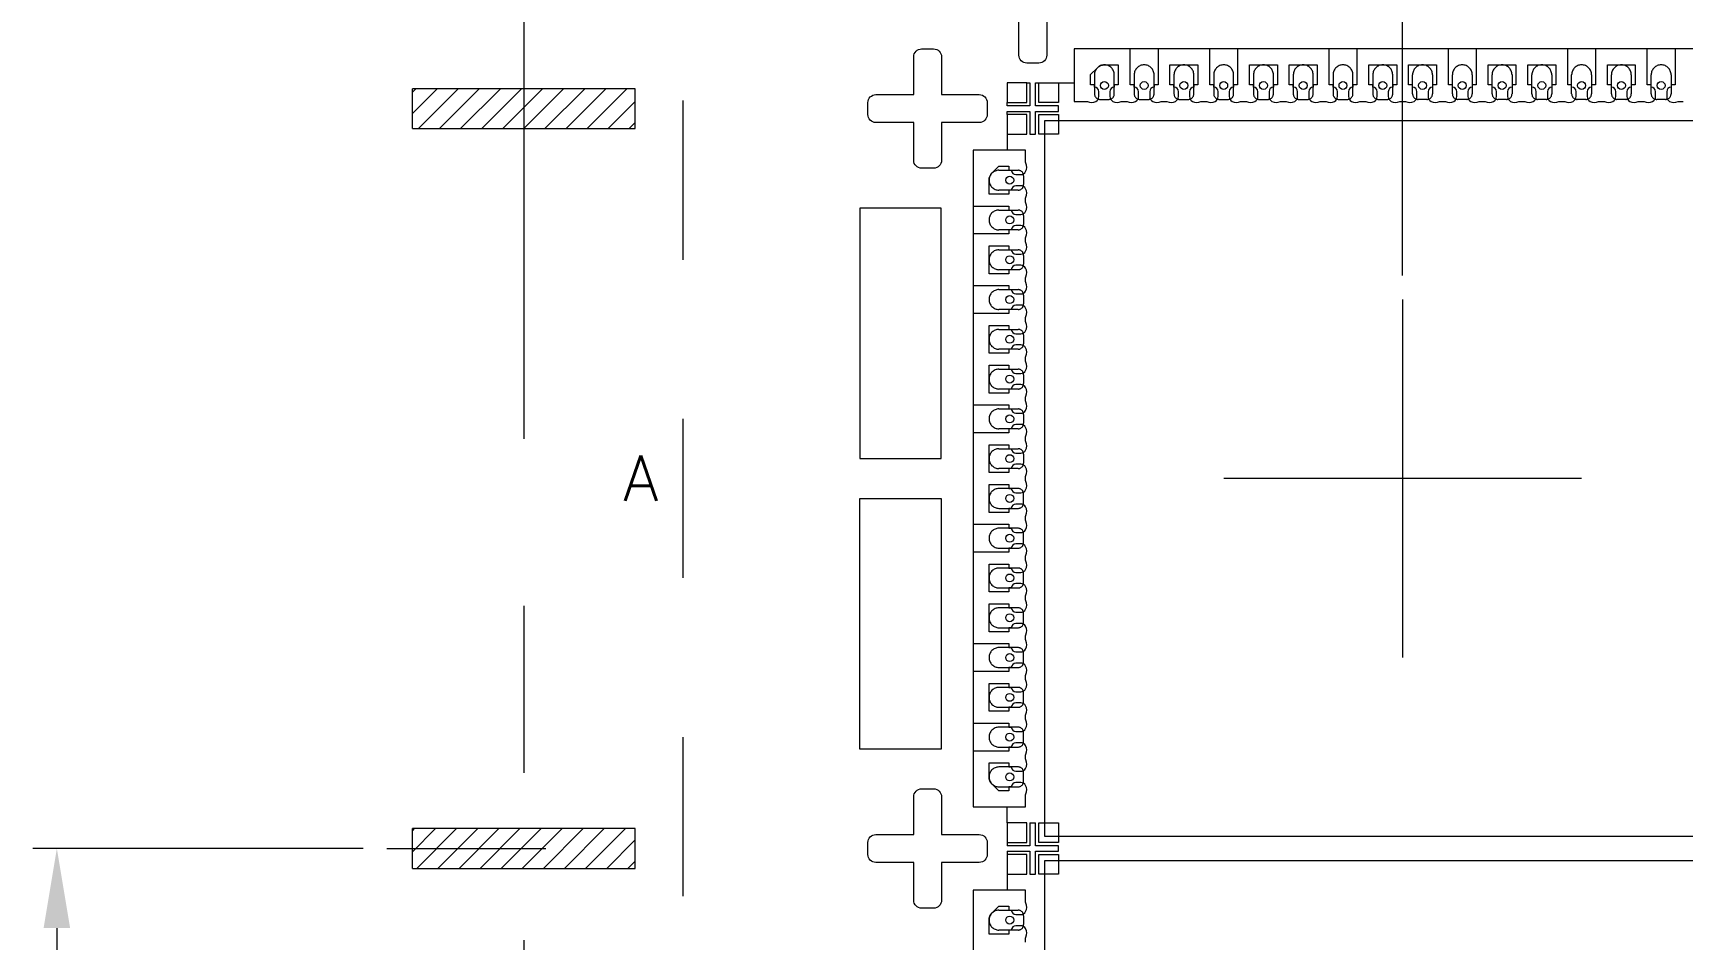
# Model space of a CAD drawing. Extents: x 0.5 to 10.25, y 0.33 to 6.92.
# Drawn here: x 1.013 to 2.05, y 5.585 to 6.155 of the extents above; entities that cross this region are included whole.
import ezdxf

# ---------------------------------------------------------------- set-up
doc = ezdxf.new("R2010")
doc.units = 0
doc.header["$LTSCALE"] = 0.006
doc.header["$MEASUREMENT"] = 0
doc.linetypes.add('CENTER', pattern=[2, 1.25, -0.25, 0.25, -0.25])
doc.linetypes.add('HIDDEN', pattern=[0.375, 0.25, -0.125])
doc.layers.get('0').update_dxf_attribs({"linetype": 'CONTINUOUS'})
for name, color, linetype in [('1', 7, 'CONTINUOUS'), ('1D', 7, 'CONTINUOUS'), ('3D', 7, 'CONTINUOUS')]:
    doc.layers.add(name, color=color, linetype=linetype)
doc.styles.get("Standard").update_dxf_attribs({"font": 'SIMPLEX'})

msp = doc.modelspace()

# ---------------------------------------------------------------- hatches: boundary and pattern name
at = {"layer": '1D', "lineweight": 13}
h = msp.add_hatch(dxfattribs=at)
h.set_pattern_fill('ANSI31', color=256, scale=0.075, style=0)
h.set_pattern_definition([(45, (12.572351, 6.208092), (-0.006629126, 0.006629126), [])])
h.paths.add_polyline_path([(3.041812, 3.107045), (3.031812, 3.107045), (3.031812, 3.087045), (3.041812, 3.087045)])
h.paths.add_polyline_path([(2.576812, 3.107045), (2.566812, 3.107045), (2.566812, 3.087045), (2.576812, 3.087045)])
h.paths.add_polyline_path([(2.111812, 3.107045), (2.101812, 3.107045), (2.101812, 3.087045), (2.111812, 3.087045)])
h.paths.add_polyline_path([(1.646812, 3.107045), (1.636812, 3.107045), (1.636812, 3.087045), (1.646812, 3.087045)])
h.paths.add_polyline_path([(3.506812, 3.107045), (3.496812, 3.107045), (3.496812, 3.087045), (3.506812, 3.087045)])
h.paths.add_polyline_path([(3.801807, 3.304545), (3.801807, 3.329545), (3.751812, 3.329545), (3.751812, 3.304545)])
h.paths.add_polyline_path([(3.801807, 4.234545), (3.801807, 4.259545), (3.751812, 4.259545), (3.751812, 4.234545)])
h.paths.add_polyline_path([(3.794307, 3.769545), (3.794307, 3.794545), (3.751812, 3.794545), (3.751812, 3.769545)])
h.paths.add_polyline_path([(3.794307, 5.629545), (3.794307, 5.654545), (3.751812, 5.654545), (3.751812, 5.629545)])
h.paths.add_polyline_path([(3.801807, 5.164545), (3.801807, 5.189545), (3.751812, 5.189545), (3.751812, 5.164545)])
h.paths.add_polyline_path([(3.794307, 4.699545), (3.794307, 4.724545), (3.751812, 4.724545), (3.751812, 4.699545)])
h.paths.add_polyline_path([(3.506812, 6.317045), (3.496812, 6.317045), (3.496812, 6.337045), (3.506812, 6.337045)])
h.paths.add_polyline_path([(3.801807, 6.094545), (3.801807, 6.119545), (3.751812, 6.119545), (3.751812, 6.094545)])
h.paths.add_polyline_path([(3.041812, 6.317045), (3.031812, 6.317045), (3.031812, 6.337045), (3.041812, 6.337045)])
h.paths.add_polyline_path([(2.576812, 6.317045), (2.566812, 6.317045), (2.566812, 6.337045), (2.576812, 6.337045)])
h.paths.add_polyline_path([(2.111812, 6.317045), (2.101812, 6.317045), (2.101812, 6.337045), (2.111812, 6.337045)])
h.paths.add_polyline_path([(1.646812, 6.317045), (1.636812, 6.317045), (1.636812, 6.337045), (1.646812, 6.337045)])
h.paths.add_polyline_path([(1.251812, 5.629545), (1.251812, 5.654545), (1.391812, 5.654545), (1.391812, 5.629545)])
h.paths.add_polyline_path([(1.251812, 6.094545), (1.251812, 6.119545), (1.391812, 6.119545), (1.391812, 6.094545)])
h.paths.add_polyline_path([(1.251812, 4.699545), (1.251812, 4.724545), (1.391812, 4.724545), (1.391812, 4.699545)])
h.paths.add_polyline_path([(1.251812, 5.164545), (1.251812, 5.189545), (1.391812, 5.189545), (1.391812, 5.164545)])
h.paths.add_polyline_path([(1.251812, 4.234545), (1.251812, 4.259545), (1.391812, 4.259545), (1.391812, 4.234545)])
h.paths.add_polyline_path([(1.251812, 3.769545), (1.251812, 3.794545), (1.391812, 3.794545), (1.391812, 3.769545)])
h.paths.add_polyline_path([(1.251812, 3.304545), (1.251812, 3.329545), (1.391812, 3.329545), (1.391812, 3.304545)])

# ---------------------------------------------------------------- linework, layer by layer
at = {"color": 0, "lineweight": 13}
for p, q in [((1.638062, 6.12317), (1.640039, 6.12317)), ((1.643584, 6.12317), (1.645562, 6.12317)), ((1.657939, 6.123182), (1.667914, 6.123182)), ((1.625687, 6.108795), (1.625687, 6.110795)), ((1.625687, 6.103295), (1.625687, 6.105295)), ((1.625675, 6.090918), (1.625675, 6.080942)), ((1.625664, 5.65817), (1.625664, 5.668148)), ((1.640039, 5.65817), (1.643584, 5.65817)), ((1.625687, 5.645795), (1.625687, 5.643795)), ((1.625687, 5.640295), (1.625687, 5.638295)), ((1.625675, 5.625918), (1.625675, 5.615942))]:
    msp.add_line(p, q, dxfattribs=at)
msp.add_lwpolyline([(2.080709, 6.144545), (1.667914, 6.144545)], dxfattribs=at)
for points in [[(1.667914, 6.144545), (1.667914, 6.111545), (1.675739, 6.111545, -0.11309496), (1.676174, 6.111445, 0.23940701), (1.681457, 6.111548, 0.27711491), (1.683312, 6.114637), (1.683312, 6.117663, 0.39913711), (1.680562, 6.120559), (1.680562, 6.122063), (1.678062, 6.122063), (1.678062, 6.128384), (1.682392, 6.132714, -0.20158283), (1.686789, 6.134545), (1.695562, 6.134545), (1.695562, 6.122063), (1.693062, 6.122063), (1.693062, 6.120559, 0.39913711), (1.690312, 6.117663), (1.690312, 6.114637, 0.27711491), (1.692166, 6.111548, 0.23940692), (1.697449, 6.111445, -0.11309496), (1.697885, 6.111545), (1.700739, 6.111545, -0.11309496), (1.701174, 6.111445, 0.23940692), (1.706457, 6.111548, 0.27711491), (1.708312, 6.114637), (1.708312, 6.117663, 0.39913711), (1.705562, 6.120559), (1.705562, 6.122063), (1.703062, 6.122063), (1.703062, 6.144545)], [(1.720562, 6.144545), (1.720562, 6.122063), (1.718062, 6.122063), (1.718062, 6.120559, 0.39913711), (1.715312, 6.117663), (1.715312, 6.114637, 0.27711491), (1.717166, 6.111548, 0.23940692), (1.722449, 6.111445, -0.11309496), (1.722885, 6.111545), (1.725739, 6.111545, -0.11309496), (1.726174, 6.111445, 0.23940692), (1.731457, 6.111548, 0.27711491), (1.733312, 6.114637), (1.733312, 6.117663, 0.39913711), (1.730562, 6.120559), (1.730562, 6.122063), (1.728062, 6.122063), (1.728062, 6.134545), (1.745562, 6.134545), (1.745562, 6.122063), (1.743062, 6.122063), (1.743062, 6.120559, 0.39913711), (1.740312, 6.117663), (1.740312, 6.114637, 0.27711491), (1.742166, 6.111548, 0.23940692), (1.747449, 6.111445, -0.11309496), (1.747885, 6.111545), (1.750739, 6.111545, -0.11309496), (1.751174, 6.111445, 0.23940692), (1.756457, 6.111548, 0.27711491), (1.758312, 6.114637), (1.758312, 6.117663, 0.39913711), (1.755562, 6.120559), (1.755562, 6.122063), (1.753062, 6.122063), (1.753062, 6.144545)], [(1.770562, 6.144545), (1.770562, 6.122063), (1.768062, 6.122063), (1.768062, 6.120559, 0.39913711), (1.765312, 6.117663), (1.765312, 6.114637, 0.27711491), (1.767166, 6.111548, 0.23940692), (1.772449, 6.111445, -0.11309496), (1.772885, 6.111545), (1.775739, 6.111545, -0.11309496), (1.776174, 6.111445, 0.23940692), (1.781457, 6.111548, 0.27711491), (1.783312, 6.114637), (1.783312, 6.117663, 0.39913711), (1.780562, 6.120559), (1.780562, 6.122063), (1.778062, 6.122063), (1.778062, 6.134545), (1.795562, 6.134545), (1.795562, 6.122063), (1.793062, 6.122063), (1.793062, 6.120559, 0.39913711), (1.790312, 6.117663), (1.790312, 6.114637, 0.27711491), (1.792166, 6.111548, 0.23940692), (1.797449, 6.111445, -0.11309496), (1.797885, 6.111545), (1.800739, 6.111545, -0.11309496), (1.801174, 6.111445, 0.23940692), (1.806457, 6.111548, 0.27711491), (1.808312, 6.114637), (1.808312, 6.117663, 0.39913711), (1.805562, 6.120559), (1.805562, 6.122063), (1.803062, 6.122063), (1.803062, 6.134545), (1.820562, 6.134545), (1.820562, 6.122063), (1.818062, 6.122063), (1.818062, 6.120559, 0.39913711), (1.815312, 6.117663), (1.815312, 6.114637, 0.27711491), (1.817166, 6.111548, 0.23940692), (1.822449, 6.111445, -0.11309496), (1.822885, 6.111545), (1.825739, 6.111545, -0.11309496), (1.826174, 6.111445, 0.23940692), (1.831457, 6.111548, 0.27711491), (1.833312, 6.114637), (1.833312, 6.117663, 0.39913711), (1.830562, 6.120559), (1.830562, 6.122063), (1.828062, 6.122063), (1.828062, 6.144545)], [(1.845562, 6.144545), (1.845562, 6.122063), (1.843062, 6.122063), (1.843062, 6.120559, 0.39913711), (1.840312, 6.117663), (1.840312, 6.114637, 0.27711491), (1.842166, 6.111548, 0.23940692), (1.847449, 6.111445, -0.11309496), (1.847885, 6.111545), (1.850739, 6.111545, -0.11309496), (1.851174, 6.111445, 0.23940692), (1.856457, 6.111548, 0.27711491), (1.858312, 6.114637), (1.858312, 6.117663, 0.39913711), (1.855562, 6.120559), (1.855562, 6.122063), (1.853062, 6.122063), (1.853062, 6.134545), (1.870562, 6.134545), (1.870562, 6.122063), (1.868062, 6.122063), (1.868062, 6.120559, 0.39913711), (1.865312, 6.117663), (1.865312, 6.114637, 0.27711491), (1.867166, 6.111548, 0.23940692), (1.872449, 6.111445, -0.11309496), (1.872885, 6.111545), (1.875739, 6.111545, -0.11309496), (1.876174, 6.111445, 0.23940692), (1.881457, 6.111548, 0.27711491), (1.883312, 6.114637), (1.883312, 6.117663, 0.39913711), (1.880562, 6.120559), (1.880562, 6.122063), (1.878062, 6.122063), (1.878062, 6.134545), (1.895562, 6.134545), (1.895562, 6.122063), (1.893062, 6.122063), (1.893062, 6.120559, 0.39913711), (1.890312, 6.117663), (1.890312, 6.114637, 0.27711491), (1.892166, 6.111548, 0.23940692), (1.897449, 6.111445, -0.11309496), (1.897885, 6.111545), (1.900739, 6.111545, -0.11309496), (1.901174, 6.111445, 0.23940692), (1.906457, 6.111548, 0.27711491), (1.908312, 6.114637), (1.908312, 6.117663, 0.39913711), (1.905562, 6.120559), (1.905562, 6.122063), (1.903062, 6.122063), (1.903062, 6.144545)], [(1.920562, 6.144545), (1.920562, 6.122063), (1.918062, 6.122063), (1.918062, 6.120559, 0.39913711), (1.915312, 6.117663), (1.915312, 6.114637, 0.27711491), (1.917166, 6.111548, 0.23940692), (1.922449, 6.111445, -0.11309496), (1.922885, 6.111545), (1.925739, 6.111545, -0.11309496), (1.926174, 6.111445, 0.23940692), (1.931457, 6.111548, 0.27711491), (1.933312, 6.114637), (1.933312, 6.117663, 0.39913711), (1.930562, 6.120559), (1.930562, 6.122063), (1.928062, 6.122063), (1.928062, 6.134545), (1.945562, 6.134545), (1.945562, 6.122063), (1.943062, 6.122063), (1.943062, 6.120559, 0.39913711), (1.940312, 6.117663), (1.940312, 6.114637, 0.27711491), (1.942166, 6.111548, 0.23940692), (1.947449, 6.111445, -0.11309496), (1.947885, 6.111545), (1.950739, 6.111545, -0.11309496), (1.951174, 6.111445, 0.23940692), (1.956457, 6.111548, 0.27711491), (1.958312, 6.114637), (1.958312, 6.117663, 0.39913711), (1.955562, 6.120559), (1.955562, 6.122063), (1.953062, 6.122063), (1.953062, 6.134545), (1.970562, 6.134545), (1.970562, 6.122063), (1.968062, 6.122063), (1.968062, 6.120559, 0.39913711), (1.965312, 6.117663), (1.965312, 6.114637, 0.27711491), (1.967166, 6.111548, 0.23940692), (1.972449, 6.111445, -0.11309496), (1.972885, 6.111545), (1.975739, 6.111545, -0.11309496), (1.976174, 6.111445, 0.23940692), (1.981457, 6.111548, 0.27711491), (1.983312, 6.114637), (1.983312, 6.117663, 0.39913711), (1.980562, 6.120559), (1.980562, 6.122063), (1.978062, 6.122063), (1.978062, 6.144545)], [(1.995562, 6.144545), (1.995562, 6.122063), (1.993062, 6.122063), (1.993062, 6.120559, 0.39913711), (1.990312, 6.117663), (1.990312, 6.114637, 0.27711491), (1.992166, 6.111548, 0.23940692), (1.997449, 6.111445, -0.11309496), (1.997885, 6.111545), (2.000739, 6.111545, -0.11309496), (2.001174, 6.111445, 0.23940692), (2.006457, 6.111548, 0.27711491), (2.008312, 6.114637), (2.008312, 6.117663, 0.39913711), (2.005562, 6.120559), (2.005562, 6.122063), (2.003062, 6.122063), (2.003062, 6.134545), (2.020562, 6.134545), (2.020562, 6.122063), (2.018062, 6.122063), (2.018062, 6.120559, 0.39913711), (2.015312, 6.117663), (2.015312, 6.114637, 0.27711491), (2.017166, 6.111548, 0.23940692), (2.022449, 6.111445, -0.11309496), (2.022885, 6.111545), (2.025739, 6.111545, -0.11309496), (2.026174, 6.111445, 0.23940692), (2.031457, 6.111548, 0.27711491), (2.033312, 6.114637), (2.033312, 6.117663, 0.39913711), (2.030562, 6.120559), (2.030562, 6.122063), (2.028062, 6.122063), (2.028062, 6.144545)], [(2.045562, 6.144545), (2.045562, 6.122063), (2.043062, 6.122063), (2.043062, 6.120559, 0.39913711), (2.040312, 6.117663), (2.040312, 6.114637, 0.27711491), (2.042166, 6.111548, 0.23940692), (2.047449, 6.111445, -0.11309496), (2.047885, 6.111545), (2.050739, 6.111545, -0.11309496)], [(1.604312, 6.045795), (1.626794, 6.045795), (1.626794, 6.043295), (1.628298, 6.043295, 0.39913711), (1.631194, 6.040545), (1.634219, 6.040545, 0.27711491), (1.637308, 6.042399, 0.23940692), (1.637411, 6.047682, -0.11309496), (1.637312, 6.048118), (1.637312, 6.050972, -0.11309496), (1.637411, 6.051407, 0.23940692), (1.637308, 6.05669, 0.27711491), (1.634219, 6.058545), (1.631194, 6.058545, 0.39913711), (1.628298, 6.055795), (1.626794, 6.055795), (1.626794, 6.053295), (1.614312, 6.053295), (1.614312, 6.062067, -0.20158283), (1.616142, 6.066464), (1.620473, 6.070795), (1.626794, 6.070795), (1.626794, 6.068295), (1.628298, 6.068295, 0.39913711), (1.631194, 6.065545), (1.634219, 6.065545, 0.27711491), (1.637308, 6.067399, 0.23940701), (1.637411, 6.072682, -0.11309496), (1.637312, 6.073118), (1.637312, 6.080942), (1.604312, 6.080942), (1.604312, 5.668148)], [(1.604312, 5.995795), (1.626794, 5.995795), (1.626794, 5.993295), (1.628298, 5.993295, 0.39913711), (1.631194, 5.990545), (1.634219, 5.990545, 0.27711491), (1.637308, 5.992399, 0.23940692), (1.637411, 5.997682, -0.11309496), (1.637312, 5.998118), (1.637312, 6.000972, -0.11309496), (1.637411, 6.001407, 0.23940692), (1.637308, 6.00669, 0.27711491), (1.634219, 6.008545), (1.631194, 6.008545, 0.39913711), (1.628298, 6.005795), (1.626794, 6.005795), (1.626794, 6.003295), (1.614312, 6.003295), (1.614312, 6.020795), (1.626794, 6.020795), (1.626794, 6.018295), (1.628298, 6.018295, 0.39913711), (1.631194, 6.015545), (1.634219, 6.015545, 0.27711491), (1.637308, 6.017399, 0.23940692), (1.637411, 6.022682, -0.11309496), (1.637312, 6.023118), (1.637312, 6.025972, -0.11309496), (1.637411, 6.026407, 0.23940692), (1.637308, 6.03169, 0.27711491), (1.634219, 6.033545), (1.631194, 6.033545, 0.39913711), (1.628298, 6.030795), (1.626794, 6.030795), (1.626794, 6.028295), (1.604312, 6.028295)], [(1.604312, 5.920795), (1.626794, 5.920795), (1.626794, 5.918295), (1.628298, 5.918295, 0.39913711), (1.631194, 5.915545), (1.634219, 5.915545, 0.27711491), (1.637308, 5.917399, 0.23940692), (1.637411, 5.922682, -0.11309496), (1.637312, 5.923118), (1.637312, 5.925972, -0.11309496), (1.637411, 5.926407, 0.23940692), (1.637308, 5.93169, 0.27711491), (1.634219, 5.933545), (1.631194, 5.933545, 0.39913711), (1.628298, 5.930795), (1.626794, 5.930795), (1.626794, 5.928295), (1.614312, 5.928295), (1.614312, 5.945795), (1.626794, 5.945795), (1.626794, 5.943295), (1.628298, 5.943295, 0.39913711), (1.631194, 5.940545), (1.634219, 5.940545, 0.27711491), (1.637308, 5.942399, 0.23940692), (1.637411, 5.947682, -0.11309496), (1.637312, 5.948118), (1.637312, 5.950972, -0.11309496), (1.637411, 5.951407, 0.23940692), (1.637308, 5.95669, 0.27711491), (1.634219, 5.958545), (1.631194, 5.958545, 0.39913711), (1.628298, 5.955795), (1.626794, 5.955795), (1.626794, 5.953295), (1.614312, 5.953295), (1.614312, 5.970795), (1.626794, 5.970795), (1.626794, 5.968295), (1.628298, 5.968295, 0.39913711), (1.631194, 5.965545), (1.634219, 5.965545, 0.27711491), (1.637308, 5.967399, 0.23940692), (1.637411, 5.972682, -0.11309496), (1.637312, 5.973118), (1.637312, 5.975972, -0.11309496), (1.637411, 5.976407, 0.23940692), (1.637308, 5.98169, 0.27711491), (1.634219, 5.983545), (1.631194, 5.983545, 0.39913711), (1.628298, 5.980795), (1.626794, 5.980795), (1.626794, 5.978295), (1.604312, 5.978295)], [(1.604312, 5.845795), (1.626794, 5.845795), (1.626794, 5.843295), (1.628298, 5.843295, 0.39913711), (1.631194, 5.840545), (1.634219, 5.840545, 0.27711491), (1.637308, 5.842399, 0.23940692), (1.637411, 5.847682, -0.11309496), (1.637312, 5.848118), (1.637312, 5.850972, -0.11309496), (1.637411, 5.851407, 0.23940692), (1.637308, 5.85669, 0.27711491), (1.634219, 5.858545), (1.631194, 5.858545, 0.39913711), (1.628298, 5.855795), (1.626794, 5.855795), (1.626794, 5.853295), (1.614312, 5.853295), (1.614312, 5.870795), (1.626794, 5.870795), (1.626794, 5.868295), (1.628298, 5.868295, 0.39913711), (1.631194, 5.865545), (1.634219, 5.865545, 0.27711491), (1.637308, 5.867399, 0.23940692), (1.637411, 5.872682, -0.11309496), (1.637312, 5.873118), (1.637312, 5.875972, -0.11309496), (1.637411, 5.876407, 0.23940692), (1.637308, 5.88169, 0.27711491), (1.634219, 5.883545), (1.631194, 5.883545, 0.39913711), (1.628298, 5.880795), (1.626794, 5.880795), (1.626794, 5.878295), (1.614312, 5.878295), (1.614312, 5.895795), (1.626794, 5.895795), (1.626794, 5.893295), (1.628298, 5.893295, 0.39913711), (1.631194, 5.890545), (1.634219, 5.890545, 0.27711491), (1.637308, 5.892399, 0.23940692), (1.637411, 5.897682, -0.11309496), (1.637312, 5.898118), (1.637312, 5.900972, -0.11309496), (1.637411, 5.901407, 0.23940692), (1.637308, 5.90669, 0.27711491), (1.634219, 5.908545), (1.631194, 5.908545, 0.39913711), (1.628298, 5.905795), (1.626794, 5.905795), (1.626794, 5.903295), (1.604312, 5.903295)], [(1.604312, 5.770795), (1.626794, 5.770795), (1.626794, 5.768295), (1.628298, 5.768295, 0.39913711), (1.631194, 5.765545), (1.634219, 5.765545, 0.27711491), (1.637308, 5.767399, 0.23940692), (1.637411, 5.772682, -0.11309496), (1.637312, 5.773118), (1.637312, 5.775972, -0.11309496), (1.637411, 5.776407, 0.23940692), (1.637308, 5.78169, 0.27711491), (1.634219, 5.783545), (1.631194, 5.783545, 0.39913711), (1.628298, 5.780795), (1.626794, 5.780795), (1.626794, 5.778295), (1.614312, 5.778295), (1.614312, 5.795795), (1.626794, 5.795795), (1.626794, 5.793295), (1.628298, 5.793295, 0.39913711), (1.631194, 5.790545), (1.634219, 5.790545, 0.27711491), (1.637308, 5.792399, 0.23940692), (1.637411, 5.797682, -0.11309496), (1.637312, 5.798118), (1.637312, 5.800972, -0.11309496), (1.637411, 5.801407, 0.23940692), (1.637308, 5.80669, 0.27711491), (1.634219, 5.808545), (1.631194, 5.808545, 0.39913711), (1.628298, 5.805795), (1.626794, 5.805795), (1.626794, 5.803295), (1.614312, 5.803295), (1.614312, 5.820795), (1.626794, 5.820795), (1.626794, 5.818295), (1.628298, 5.818295, 0.39913711), (1.631194, 5.815545), (1.634219, 5.815545, 0.27711491), (1.637308, 5.817399, 0.23940692), (1.637411, 5.822682, -0.11309496), (1.637312, 5.823118), (1.637312, 5.825972, -0.11309496), (1.637411, 5.826407, 0.23940692), (1.637308, 5.83169, 0.27711491), (1.634219, 5.833545), (1.631194, 5.833545, 0.39913711), (1.628298, 5.830795), (1.626794, 5.830795), (1.626794, 5.828295), (1.604312, 5.828295)], [(1.604312, 5.720795), (1.626794, 5.720795), (1.626794, 5.718295), (1.628298, 5.718295, 0.39913711), (1.631194, 5.715545), (1.634219, 5.715545, 0.27711491), (1.637308, 5.717399, 0.23940692), (1.637411, 5.722682, -0.11309496), (1.637312, 5.723118), (1.637312, 5.725972, -0.11309496), (1.637411, 5.726407, 0.23940692), (1.637308, 5.73169, 0.27711491), (1.634219, 5.733545), (1.631194, 5.733545, 0.39913711), (1.628298, 5.730795), (1.626794, 5.730795), (1.626794, 5.728295), (1.614312, 5.728295), (1.614312, 5.745795), (1.626794, 5.745795), (1.626794, 5.743295), (1.628298, 5.743295, 0.39913711), (1.631194, 5.740545), (1.634219, 5.740545, 0.27711491), (1.637308, 5.742399, 0.23940692), (1.637411, 5.747682, -0.11309496), (1.637312, 5.748118), (1.637312, 5.750972, -0.11309496), (1.637411, 5.751407, 0.23940692), (1.637308, 5.75669, 0.27711491), (1.634219, 5.758545), (1.631194, 5.758545, 0.39913711), (1.628298, 5.755795), (1.626794, 5.755795), (1.626794, 5.753295), (1.604312, 5.753295)], [(1.604312, 5.668148), (1.637312, 5.668148), (1.637312, 5.675972, -0.11309496), (1.637411, 5.676407, 0.23940701), (1.637308, 5.68169, 0.27711491), (1.634219, 5.683545), (1.631194, 5.683545, 0.39913711), (1.628298, 5.680795), (1.626794, 5.680795), (1.626794, 5.678295), (1.620473, 5.678295), (1.616142, 5.682626, -0.20158283), (1.614312, 5.687023), (1.614312, 5.695795), (1.626794, 5.695795), (1.626794, 5.693295), (1.628298, 5.693295, 0.39913711), (1.631194, 5.690545), (1.634219, 5.690545, 0.27711491), (1.637308, 5.692399, 0.23940692), (1.637411, 5.697682, -0.11309496), (1.637312, 5.698118), (1.637312, 5.700972, -0.11309496), (1.637411, 5.701407, 0.23940692), (1.637308, 5.70669, 0.27711491), (1.634219, 5.708545), (1.631194, 5.708545, 0.39913711), (1.628298, 5.705795), (1.626794, 5.705795), (1.626794, 5.703295), (1.604312, 5.703295)], [(1.637312, 5.583118), (1.637312, 5.585972, -0.11309496), (1.637411, 5.586407, 0.23940692), (1.637308, 5.59169, 0.27711491), (1.634219, 5.593545), (1.631194, 5.593545, 0.39913711), (1.628298, 5.590795), (1.626794, 5.590795), (1.626794, 5.588295), (1.614312, 5.588295), (1.614312, 5.597067, -0.20158283), (1.616142, 5.601464), (1.620473, 5.605795), (1.626794, 5.605795), (1.626794, 5.603295), (1.628298, 5.603295, 0.39913711), (1.631194, 5.600545), (1.634219, 5.600545, 0.27711491), (1.637308, 5.602399, 0.23940701), (1.637411, 5.607682, -0.11309496), (1.637312, 5.608118), (1.637312, 5.615942), (1.604312, 5.615942), (1.604312, 5.203148)]]:
    msp.add_lwpolyline(points, format="xyb", dxfattribs=at)
for points in [[(1.638062, 6.12317), (1.625687, 6.12317), (1.625687, 6.110795), (1.638062, 6.110795)], [(1.645562, 6.12317), (1.657937, 6.12317), (1.657937, 6.110795), (1.645562, 6.110795)], [(1.638062, 6.103295), (1.625687, 6.103295), (1.625687, 6.09092), (1.638062, 6.09092)], [(1.645562, 6.103295), (1.657937, 6.103295), (1.657937, 6.09092), (1.645562, 6.09092)], [(1.638062, 5.65817), (1.625687, 5.65817), (1.625687, 5.645795), (1.638062, 5.645795)], [(1.645562, 5.65817), (1.657937, 5.65817), (1.657937, 5.645795), (1.645562, 5.645795)], [(1.638062, 5.638295), (1.625687, 5.638295), (1.625687, 5.62592), (1.638062, 5.62592)], [(1.645562, 5.638295), (1.657937, 5.638295), (1.657937, 5.62592), (1.645562, 5.62592)]]:
    msp.add_lwpolyline(points, close=True, dxfattribs=at)
for centre in [(1.686812, 6.121545), (1.711812, 6.121545), (1.736812, 6.121545), (1.761812, 6.121545), (1.786812, 6.121545), (1.811812, 6.121545), (1.836812, 6.121545), (1.861812, 6.121545), (1.886812, 6.121545), (1.911812, 6.121545), (1.936812, 6.121545), (1.961812, 6.121545), (1.986812, 6.121545), (2.011812, 6.121545), (2.036812, 6.121545), (1.627312, 6.062045), (1.627312, 6.037045), (1.627312, 6.012045), (1.627312, 5.987045), (1.627312, 5.962045), (1.627312, 5.937045), (1.627312, 5.912045), (1.627312, 5.887045), (1.627312, 5.862045), (1.627312, 5.837045), (1.627312, 5.812045), (1.627312, 5.787045), (1.627312, 5.762045), (1.627312, 5.737045), (1.627312, 5.712045), (1.627312, 5.687045), (1.627312, 5.597045)]:
    msp.add_circle(centre, 0.0025, dxfattribs=at)
at = {"layer": '1', "lineweight": 13}
for points in [[(1.638062, 6.13567, -0.41421356), (1.633062, 6.14067), (1.633062, 6.16442), (1.609312, 6.16442, -0.41421356), (1.604312, 6.16942), (1.604312, 6.17692, -0.41421356), (1.609312, 6.18192), (1.633062, 6.18192), (1.633062, 6.20567, -0.41421356), (1.638062, 6.21067), (1.645562, 6.21067, -0.41421356), (1.650562, 6.20567), (1.650562, 6.18192), (1.674312, 6.18192, -0.41421356), (1.679312, 6.17692), (1.679312, 6.16942, -0.41421356), (1.674312, 6.16442), (1.650562, 6.16442), (1.650562, 6.14067, -0.41421356), (1.645562, 6.13567)], [(1.613187, 6.103295, -0.41421356), (1.608187, 6.098295), (1.584437, 6.098295), (1.584437, 6.074545, -0.41421356), (1.579437, 6.069545), (1.571937, 6.069545, -0.41421356), (1.566937, 6.074545), (1.566937, 6.098295), (1.543187, 6.098295, -0.41421356), (1.538187, 6.103295), (1.538187, 6.110795, -0.41421356), (1.543187, 6.115795), (1.566937, 6.115795), (1.566937, 6.139545, -0.41421356), (1.571937, 6.144545), (1.579437, 6.144545, -0.41421356), (1.584437, 6.139545), (1.584437, 6.115795), (1.608187, 6.115795, -0.41421356), (1.613187, 6.110795)], [(1.613187, 5.638295, -0.41421356), (1.608187, 5.633295), (1.584437, 5.633295), (1.584437, 5.609545, -0.41421356), (1.579437, 5.604545), (1.571937, 5.604545, -0.41421356), (1.566937, 5.609545), (1.566937, 5.633295), (1.543187, 5.633295, -0.41421356), (1.538187, 5.638295), (1.538187, 5.645795, -0.41421356), (1.543187, 5.650795), (1.566937, 5.650795), (1.566937, 5.674545, -0.41421356), (1.571937, 5.679545), (1.579437, 5.679545, -0.41421356), (1.584437, 5.674545), (1.584437, 5.650795), (1.608187, 5.650795, -0.41421356), (1.613187, 5.645795)]]:
    msp.add_lwpolyline(points, format="xyb", close=True, dxfattribs=at)
for points in [[(1.533062, 5.887045), (1.584312, 5.887045), (1.584312, 6.044545), (1.533062, 6.044545)], [(1.533062, 5.862045), (1.584312, 5.862045), (1.584312, 5.704545), (1.533062, 5.704545)]]:
    msp.add_lwpolyline(points, close=True, dxfattribs=at)
at = {"layer": '1D', "lineweight": 13}
for p, q in [((1.874312, 6.002045), (1.874312, 6.674545)), ((1.391812, 6.119545), (1.251812, 6.119545)), ((1.251812, 6.094545), (1.251812, 6.119545)), ((1.391812, 6.094545), (1.391812, 6.119545)), ((1.251812, 6.094545), (1.391812, 6.094545)), ((1.391812, 5.654545), (1.251812, 5.654545)), ((1.251812, 5.629545), (1.251812, 5.654545)), ((1.391812, 5.629545), (1.391812, 5.654545)), ((1.220754, 5.642045), (1.013289, 5.642045)), ((1.251812, 5.629545), (1.391812, 5.629545)), ((1.028289, 5.592045), (1.028289, 5.524545))]:
    msp.add_line(p, q, dxfattribs=at)
at = {"layer": '1D', "linetype": 'CENTER', "lineweight": 13, "ltscale": 70}
msp.add_line((1.321812, 6.424545), (1.321812, 2.924545), dxfattribs=at)
at = {"layer": '1D', "linetype": 'HIDDEN', "lineweight": 13, "ltscale": 50}
msp.add_line((1.421812, 6.312045), (1.421812, 3.112045), dxfattribs=at)
at = {"layer": '1D', "linetype": 'CENTER', "lineweight": 13, "ltscale": 40}
for p, q in [((1.874312, 5.987045), (1.874312, 5.762045)), ((1.986812, 5.874545), (1.761812, 5.874545))]:
    msp.add_line(p, q, dxfattribs=at)
at = {"layer": '1D', "linetype": 'CENTER', "lineweight": 13, "ltscale": 10}
msp.add_line((1.235754, 5.642045), (1.411878, 5.642045), dxfattribs=at)
at = {"layer": '1D', "linetype": 'CENTER', "lineweight": 13, "ltscale": 70}
for points in [[(2.099312, 5.649545), (1.649312, 5.649545), (1.649312, 6.099545), (2.099312, 6.099545)], [(2.099312, 5.184545), (1.649312, 5.184545), (1.649312, 5.634545), (2.099312, 5.634545)]]:
    msp.add_lwpolyline(points, close=True, dxfattribs=at)
at = {"layer": '1D', "lineweight": 13}
msp.add_solid([(1.019955, 5.592045), (1.036622, 5.592045), (1.028289, 5.642045)], dxfattribs=at)
at = {"layer": '3D', "color": 0, "linetype": 'HIDDEN', "lineweight": 13, "ltscale": 40}
for points in [[(1.680562, 6.128295), (1.680562, 6.116295, 0.41421338), (1.684062, 6.112795), (1.689562, 6.112795, 0.41421317), (1.693062, 6.116295), (1.693062, 6.128295, 0.99999966)], [(1.705562, 6.128295), (1.705562, 6.116295, 0.41421338), (1.709062, 6.112795), (1.714562, 6.112795, 0.41421317), (1.718062, 6.116295), (1.718062, 6.128295, 0.99999966)], [(1.730562, 6.128295), (1.730562, 6.116295, 0.41421338), (1.734062, 6.112795), (1.739562, 6.112795, 0.41421317), (1.743062, 6.116295), (1.743062, 6.128295, 0.99999966)], [(1.755562, 6.128295), (1.755562, 6.116295, 0.41421338), (1.759062, 6.112795), (1.764562, 6.112795, 0.41421317), (1.768062, 6.116295), (1.768062, 6.128295, 0.99999966)], [(1.780562, 6.128295), (1.780562, 6.116295, 0.41421338), (1.784062, 6.112795), (1.789562, 6.112795, 0.41421317), (1.793062, 6.116295), (1.793062, 6.128295, 0.99999966)], [(1.805562, 6.128295), (1.805562, 6.116295, 0.41421338), (1.809062, 6.112795), (1.814562, 6.112795, 0.41421317), (1.818062, 6.116295), (1.818062, 6.128295, 0.99999966)], [(1.830562, 6.128295), (1.830562, 6.116295, 0.41421338), (1.834062, 6.112795), (1.839562, 6.112795, 0.41421317), (1.843062, 6.116295), (1.843062, 6.128295, 0.99999966)], [(1.855562, 6.128295), (1.855562, 6.116295, 0.41421338), (1.859062, 6.112795), (1.864562, 6.112795, 0.41421317), (1.868062, 6.116295), (1.868062, 6.128295, 0.99999966)], [(1.893062, 6.128295), (1.893062, 6.116295, -0.41421338), (1.889562, 6.112795), (1.884062, 6.112795, -0.41421317), (1.880562, 6.116295), (1.880562, 6.128295, -0.99999966)], [(1.918062, 6.128295), (1.918062, 6.116295, -0.41421338), (1.914562, 6.112795), (1.909062, 6.112795, -0.41421317), (1.905562, 6.116295), (1.905562, 6.128295, -0.99999966)], [(1.943062, 6.128295), (1.943062, 6.116295, -0.41421338), (1.939562, 6.112795), (1.934062, 6.112795, -0.41421317), (1.930562, 6.116295), (1.930562, 6.128295, -0.99999966)], [(1.968062, 6.128295), (1.968062, 6.116295, -0.41421338), (1.964562, 6.112795), (1.959062, 6.112795, -0.41421317), (1.955562, 6.116295), (1.955562, 6.128295, -0.99999966)], [(1.993062, 6.128295), (1.993062, 6.116295, -0.41421338), (1.989562, 6.112795), (1.984062, 6.112795, -0.41421317), (1.980562, 6.116295), (1.980562, 6.128295, -0.99999966)], [(2.018062, 6.128295), (2.018062, 6.116295, -0.41421338), (2.014562, 6.112795), (2.009062, 6.112795, -0.41421317), (2.005562, 6.116295), (2.005562, 6.128295, -0.99999966)], [(2.043062, 6.128295), (2.043062, 6.116295, -0.41421338), (2.039562, 6.112795), (2.034062, 6.112795, -0.41421317), (2.030562, 6.116295), (2.030562, 6.128295, -0.99999966)], [(1.620562, 6.068295), (1.632562, 6.068295, -0.41421338), (1.636062, 6.064795), (1.636062, 6.059295, -0.41421317), (1.632562, 6.055795), (1.620562, 6.055795, -0.99999966)], [(1.620562, 6.043295), (1.632562, 6.043295, -0.41421338), (1.636062, 6.039795), (1.636062, 6.034295, -0.41421317), (1.632562, 6.030795), (1.620562, 6.030795, -0.99999966)], [(1.620562, 6.018295), (1.632562, 6.018295, -0.41421338), (1.636062, 6.014795), (1.636062, 6.009295, -0.41421317), (1.632562, 6.005795), (1.620562, 6.005795, -0.99999966)], [(1.620562, 5.993295), (1.632562, 5.993295, -0.41421338), (1.636062, 5.989795), (1.636062, 5.984295, -0.41421317), (1.632562, 5.980795), (1.620562, 5.980795, -0.99999966)], [(1.620562, 5.968295), (1.632562, 5.968295, -0.41421338), (1.636062, 5.964795), (1.636062, 5.959295, -0.41421317), (1.632562, 5.955795), (1.620562, 5.955795, -0.99999966)], [(1.620562, 5.943295), (1.632562, 5.943295, -0.41421338), (1.636062, 5.939795), (1.636062, 5.934295, -0.41421317), (1.632562, 5.930795), (1.620562, 5.930795, -0.99999966)], [(1.620562, 5.918295), (1.632562, 5.918295, -0.41421338), (1.636062, 5.914795), (1.636062, 5.909295, -0.41421317), (1.632562, 5.905795), (1.620562, 5.905795, -0.99999966)], [(1.620562, 5.893295), (1.632562, 5.893295, -0.41421338), (1.636062, 5.889795), (1.636062, 5.884295, -0.41421317), (1.632562, 5.880795), (1.620562, 5.880795, -0.99999966)], [(1.620562, 5.855795), (1.632562, 5.855795, 0.41421338), (1.636062, 5.859295), (1.636062, 5.864795, 0.41421317), (1.632562, 5.868295), (1.620562, 5.868295, 0.99999966)], [(1.620562, 5.830795), (1.632562, 5.830795, 0.41421338), (1.636062, 5.834295), (1.636062, 5.839795, 0.41421317), (1.632562, 5.843295), (1.620562, 5.843295, 0.99999966)], [(1.620562, 5.805795), (1.632562, 5.805795, 0.41421338), (1.636062, 5.809295), (1.636062, 5.814795, 0.41421317), (1.632562, 5.818295), (1.620562, 5.818295, 0.99999966)], [(1.620562, 5.780795), (1.632562, 5.780795, 0.41421338), (1.636062, 5.784295), (1.636062, 5.789795, 0.41421317), (1.632562, 5.793295), (1.620562, 5.793295, 0.99999966)], [(1.620562, 5.755795), (1.632562, 5.755795, 0.41421338), (1.636062, 5.759295), (1.636062, 5.764795, 0.41421317), (1.632562, 5.768295), (1.620562, 5.768295, 0.99999966)], [(1.620562, 5.730795), (1.632562, 5.730795, 0.41421338), (1.636062, 5.734295), (1.636062, 5.739795, 0.41421317), (1.632562, 5.743295), (1.620562, 5.743295, 0.99999966)], [(1.620562, 5.705795), (1.632562, 5.705795, 0.41421338), (1.636062, 5.709295), (1.636062, 5.714795, 0.41421317), (1.632562, 5.718295), (1.620562, 5.718295, 0.99999966)], [(1.620562, 5.680795), (1.632562, 5.680795, 0.41421338), (1.636062, 5.684295), (1.636062, 5.689795, 0.41421317), (1.632562, 5.693295), (1.620562, 5.693295, 0.99999966)], [(1.620562, 5.603295), (1.632562, 5.603295, -0.41421338), (1.636062, 5.599795), (1.636062, 5.594295, -0.41421317), (1.632562, 5.590795), (1.620562, 5.590795, -0.99999966)]]:
    msp.add_lwpolyline(points, format="xyb", close=True, dxfattribs=at)
at = {"layer": '3D', "color": 0, "linetype": 'HIDDEN', "lineweight": 13, "ltscale": 10}
for points in [[(1.640039, 6.12317), (1.640039, 6.108795), (1.625687, 6.108795)], [(1.625687, 6.105295), (1.640039, 6.105295), (1.640039, 6.09092), (1.641834, 6.09092), (1.643584, 6.09092), (1.643584, 6.105295), (1.657937, 6.105295), (1.657937, 6.108795), (1.643584, 6.108795), (1.643584, 6.12317)], [(1.640039, 5.65817), (1.640039, 5.643795), (1.625687, 5.643795)], [(1.625687, 5.640295), (1.640039, 5.640295), (1.640039, 5.62592), (1.641834, 5.62592), (1.643584, 5.62592), (1.643584, 5.640295), (1.657937, 5.640295), (1.657937, 5.643795), (1.643584, 5.643795), (1.643584, 5.65817)]]:
    msp.add_lwpolyline(points, dxfattribs=at)

# ---------------------------------------------------------------- texts
at = {"layer": '1D', "lineweight": 13}
msp.add_text('A', height=0.028575, rotation=360, dxfattribs=at).set_placement((1.384378, 5.860463))

doc.saveas('drawing.dxf')
